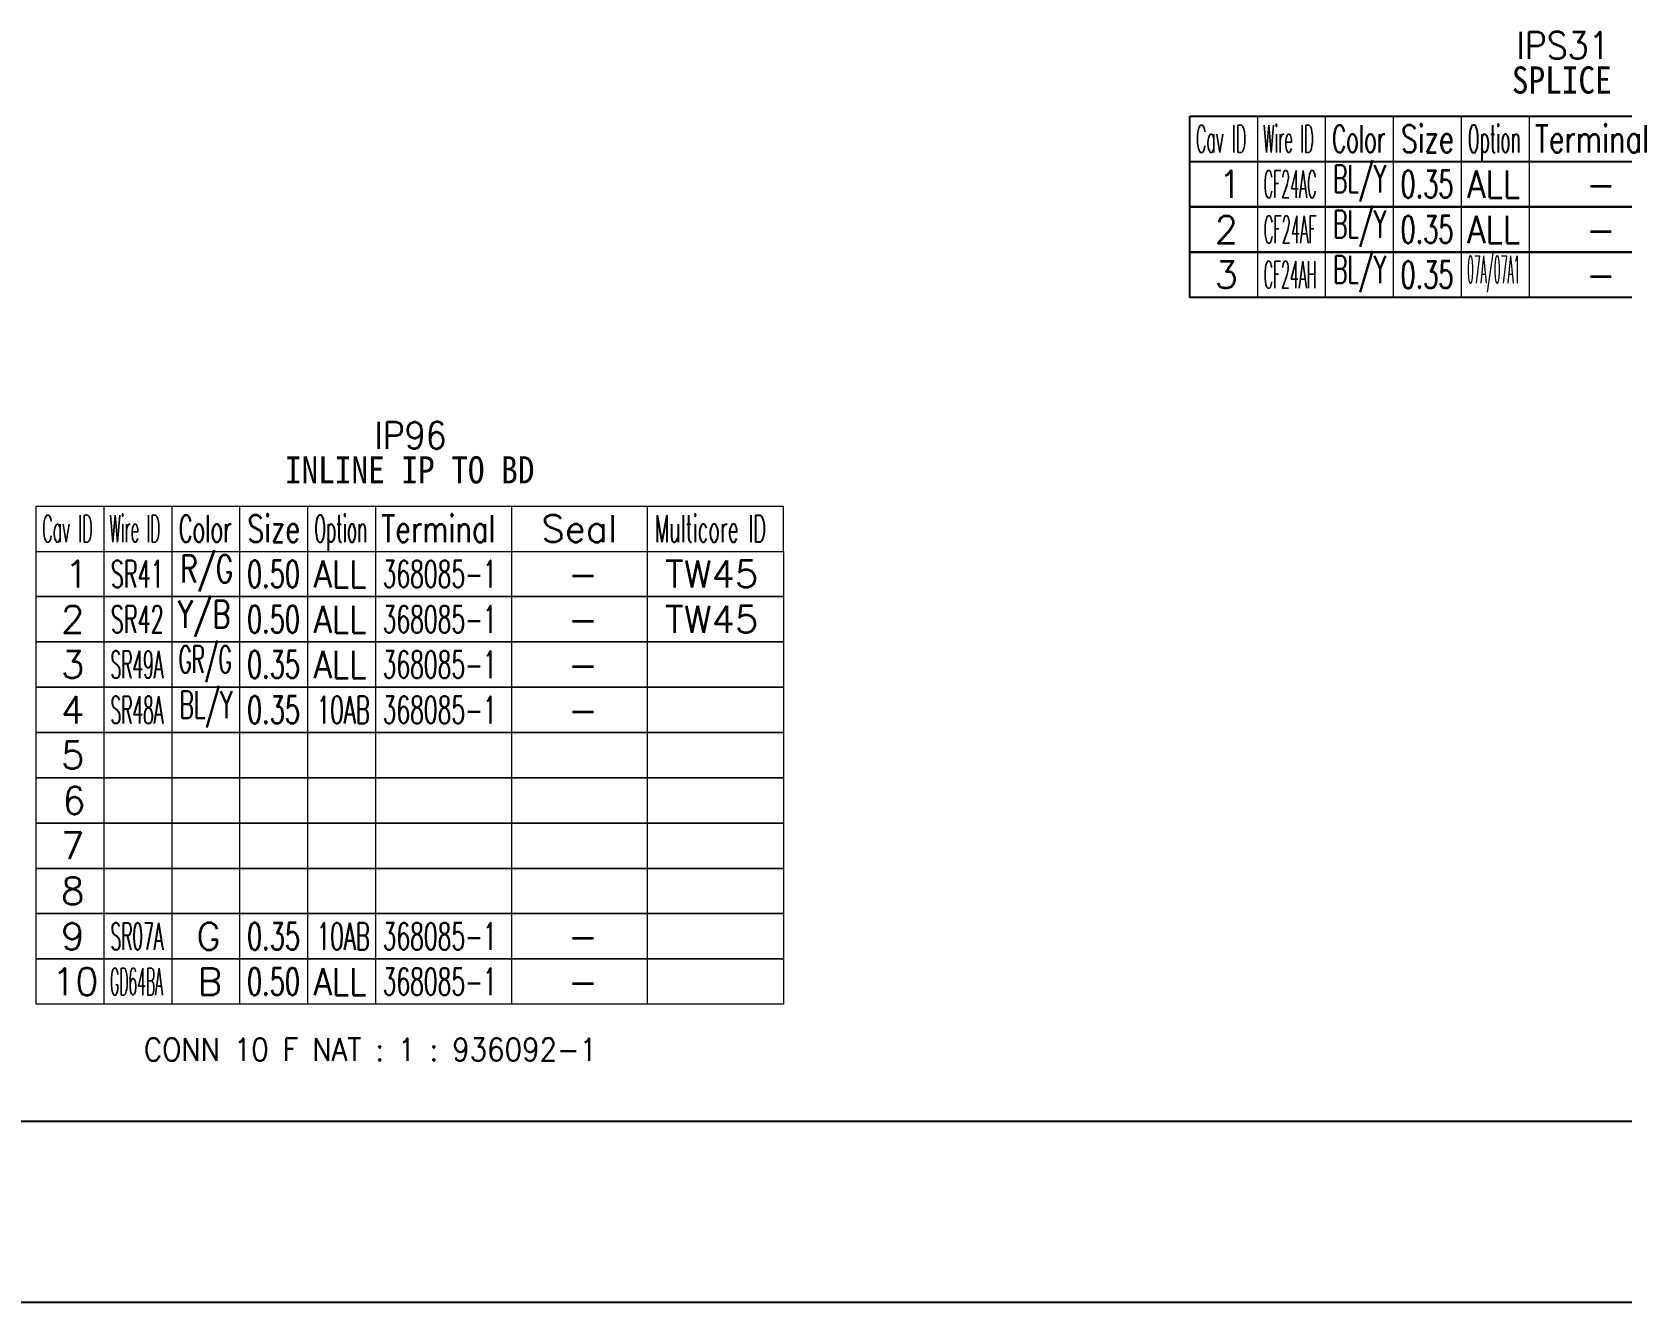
# Model space of a CAD drawing. Header units: inches. Extents: x 47316 to 59086, y 3141 to 11743.
# Drawn here: x 52563.9 to 52739.4, y 8232.5 to 8372.7 of the extents above; entities that cross this region are included whole.
import ezdxf

# ---------------------------------------------------------------- set-up
doc = ezdxf.new("R2010")
doc.units = ezdxf.units.IN
doc.header["$MEASUREMENT"] = 0
doc.styles.get("Standard").update_dxf_attribs({"font": ''})
doc.styles.get('Standard').set_extended_font_data('SimSun')

msp = doc.modelspace()

# ---------------------------------------------------------------- linework, layer by layer
at = {"color": 0, "linetype": 'Continuous', "lineweight": -2}
for p, q in [((52691.79, 8363.39), (52774.29, 8363.39)), ((52691.79, 8358.39), (52691.79, 8363.39)), ((52691.79, 8358.39), (52774.29, 8358.39))]:
    msp.add_line(p, q, dxfattribs=at)
at = {"color": 7, "linetype": 'Continuous', "lineweight": 15}
for p, q in [((52699.29, 8358.39), (52699.29, 8363.39)), ((52706.79, 8358.39), (52706.79, 8363.39)), ((52714.29, 8358.39), (52714.29, 8363.39)), ((52721.79, 8358.39), (52721.79, 8363.39)), ((52729.29, 8358.39), (52729.29, 8363.39)), ((52571.93, 8315.35), (52571.93, 8320.35)), ((52579.43, 8315.35), (52579.43, 8320.35)), ((52586.93, 8315.35), (52586.93, 8320.35)), ((52594.43, 8315.35), (52594.43, 8320.35)), ((52601.93, 8315.35), (52601.93, 8320.35)), ((52616.93, 8315.35), (52616.93, 8320.35)), ((52631.93, 8315.35), (52631.93, 8320.35)), ((52646.93, 8315.35), (52646.93, 8320.35))]:
    msp.add_line(p, q, dxfattribs=at)
at = {"color": 102, "linetype": 'Continuous', "lineweight": 15}
for p, q in [((52699.29, 8353.39), (52699.29, 8358.39)), ((52706.79, 8353.39), (52706.79, 8358.39)), ((52714.29, 8353.39), (52714.29, 8358.39)), ((52721.79, 8353.39), (52721.79, 8358.39)), ((52729.29, 8353.39), (52729.29, 8358.39)), ((52699.29, 8348.39), (52699.29, 8353.39)), ((52706.79, 8348.39), (52706.79, 8353.39)), ((52714.29, 8348.39), (52714.29, 8353.39)), ((52721.79, 8348.39), (52721.79, 8353.39)), ((52729.29, 8348.39), (52729.29, 8353.39)), ((52699.29, 8343.39), (52699.29, 8348.39)), ((52706.79, 8343.39), (52706.79, 8348.39)), ((52714.29, 8343.39), (52714.29, 8348.39)), ((52721.79, 8343.39), (52721.79, 8348.39)), ((52729.29, 8343.39), (52729.29, 8348.39)), ((52571.93, 8310.35), (52571.93, 8315.35)), ((52579.43, 8310.35), (52579.43, 8315.35)), ((52586.93, 8310.35), (52586.93, 8315.35)), ((52594.43, 8310.35), (52594.43, 8315.35)), ((52601.93, 8310.35), (52601.93, 8315.35)), ((52616.93, 8310.35), (52616.93, 8315.35)), ((52631.93, 8310.35), (52631.93, 8315.35)), ((52571.93, 8305.35), (52571.93, 8310.35)), ((52579.43, 8305.35), (52579.43, 8310.35)), ((52586.93, 8305.35), (52586.93, 8310.35)), ((52594.43, 8305.35), (52594.43, 8310.35)), ((52601.93, 8305.35), (52601.93, 8310.35)), ((52616.93, 8305.35), (52616.93, 8310.35)), ((52631.93, 8305.35), (52631.93, 8310.35)), ((52571.93, 8300.35), (52571.93, 8305.35)), ((52579.43, 8300.35), (52579.43, 8305.35)), ((52586.93, 8300.35), (52586.93, 8305.35)), ((52594.43, 8300.35), (52594.43, 8305.35)), ((52601.93, 8300.35), (52601.93, 8305.35)), ((52616.93, 8300.35), (52616.93, 8305.35)), ((52631.93, 8300.35), (52631.93, 8305.35)), ((52571.93, 8295.35), (52571.93, 8300.35)), ((52579.43, 8295.35), (52579.43, 8300.35)), ((52586.93, 8295.35), (52586.93, 8300.35)), ((52594.43, 8295.35), (52594.43, 8300.35)), ((52601.93, 8295.35), (52601.93, 8300.35)), ((52616.93, 8295.35), (52616.93, 8300.35)), ((52631.93, 8295.35), (52631.93, 8300.35)), ((52571.93, 8290.35), (52571.93, 8295.35)), ((52579.43, 8290.35), (52579.43, 8295.35)), ((52586.93, 8290.35), (52586.93, 8295.35)), ((52594.43, 8290.35), (52594.43, 8295.35)), ((52601.93, 8290.35), (52601.93, 8295.35)), ((52616.93, 8290.35), (52616.93, 8295.35)), ((52631.93, 8290.35), (52631.93, 8295.35)), ((52571.93, 8285.35), (52571.93, 8290.35)), ((52579.43, 8285.35), (52579.43, 8290.35)), ((52586.93, 8285.35), (52586.93, 8290.35)), ((52594.43, 8285.35), (52594.43, 8290.35)), ((52601.93, 8285.35), (52601.93, 8290.35)), ((52616.93, 8285.35), (52616.93, 8290.35)), ((52631.93, 8285.35), (52631.93, 8290.35)), ((52571.93, 8280.35), (52571.93, 8285.35)), ((52579.43, 8280.35), (52579.43, 8285.35)), ((52586.93, 8280.35), (52586.93, 8285.35)), ((52594.43, 8280.35), (52594.43, 8285.35)), ((52601.93, 8280.35), (52601.93, 8285.35)), ((52616.93, 8280.35), (52616.93, 8285.35)), ((52631.93, 8280.35), (52631.93, 8285.35)), ((52571.93, 8275.35), (52571.93, 8280.35)), ((52579.43, 8275.35), (52579.43, 8280.35)), ((52586.93, 8275.35), (52586.93, 8280.35)), ((52594.43, 8275.35), (52594.43, 8280.35)), ((52601.93, 8275.35), (52601.93, 8280.35)), ((52616.93, 8275.35), (52616.93, 8280.35)), ((52631.93, 8275.35), (52631.93, 8280.35)), ((52571.93, 8270.35), (52571.93, 8275.35)), ((52579.43, 8270.35), (52579.43, 8275.35)), ((52586.93, 8270.35), (52586.93, 8275.35)), ((52594.43, 8270.35), (52594.43, 8275.35)), ((52601.93, 8270.35), (52601.93, 8275.35)), ((52616.93, 8270.35), (52616.93, 8275.35)), ((52631.93, 8270.35), (52631.93, 8275.35)), ((52571.93, 8265.35), (52571.93, 8270.35)), ((52579.43, 8265.35), (52579.43, 8270.35)), ((52586.93, 8265.35), (52586.93, 8270.35)), ((52594.43, 8265.35), (52594.43, 8270.35)), ((52601.93, 8265.35), (52601.93, 8270.35)), ((52616.93, 8265.35), (52616.93, 8270.35)), ((52631.93, 8265.35), (52631.93, 8270.35))]:
    msp.add_line(p, q, dxfattribs=at)
at = {"color": 0, "linetype": 'Continuous', "lineweight": 15}
for p, q in [((52564.43, 8320.35), (52646.93, 8320.35)), ((52564.43, 8315.35), (52564.43, 8320.35)), ((52564.43, 8315.35), (52646.93, 8315.35))]:
    msp.add_line(p, q, dxfattribs=at)
at = {"color": 0, "lineweight": -2}
for p, q in [((50267.93, 8252.45), (56171.93, 8252.45)), ((50247.93, 8232.45), (56191.93, 8232.45))]:
    msp.add_line(p, q, dxfattribs=at)
at = {"color": 0, "linetype": 'Continuous', "lineweight": -2}
for points in [[(52691.79, 8353.39), (52691.79, 8358.39), (52774.29, 8358.39), (52774.29, 8353.39)], [(52691.79, 8348.39), (52691.79, 8353.39), (52774.29, 8353.39), (52774.29, 8348.39)], [(52691.79, 8343.39), (52691.79, 8348.39), (52774.29, 8348.39), (52774.29, 8343.39)]]:
    msp.add_lwpolyline(points, close=True, dxfattribs=at)
at = {"color": 0, "linetype": 'Continuous', "lineweight": 15}
for points in [[(52564.43, 8310.35), (52564.43, 8315.35), (52646.93, 8315.35), (52646.93, 8310.35)], [(52564.43, 8305.35), (52564.43, 8310.35), (52646.93, 8310.35), (52646.93, 8305.35)], [(52564.43, 8300.35), (52564.43, 8305.35), (52646.93, 8305.35), (52646.93, 8300.35)], [(52564.43, 8295.35), (52564.43, 8300.35), (52646.93, 8300.35), (52646.93, 8295.35)], [(52564.43, 8290.35), (52564.43, 8295.35), (52646.93, 8295.35), (52646.93, 8290.35)], [(52564.43, 8285.35), (52564.43, 8290.35), (52646.93, 8290.35), (52646.93, 8285.35)], [(52564.43, 8280.35), (52564.43, 8285.35), (52646.93, 8285.35), (52646.93, 8280.35)], [(52564.43, 8275.35), (52564.43, 8280.35), (52646.93, 8280.35), (52646.93, 8275.35)], [(52564.43, 8270.35), (52564.43, 8275.35), (52646.93, 8275.35), (52646.93, 8270.35)], [(52564.43, 8265.35), (52564.43, 8270.35), (52646.93, 8270.35), (52646.93, 8265.35)]]:
    msp.add_lwpolyline(points, close=True, dxfattribs=at)

# ---------------------------------------------------------------- texts
at = {"color": 6, "linetype": 'Continuous', "lineweight": 20, "char_height": 3, "attachment_point": 1}
for s, insert, width in [('\\Fromans.shx;\\W0.9000000000;\\T1.0000000000;\\o\\lIPS31', (52727.83, 8372.71), 11.4429), ('\\f黑体|b0|i0|c1|p0;\\W0.9000000000;\\T1.0000000000;\\o\\lSPLICE', (52727.35, 8368.89), 11.6494), ('\\Fromans.shx;\\W0.9000000000;\\T1.0000000000;\\o\\lIP96', (52601.76, 8329.66), 8.8714), ('\\f黑体|b0|i0|c1|p0;\\W0.9000000000;\\T1.0000000000;\\o\\lINLINE IP TO BD', (52591.89, 8325.85), 29.1236)]:
    msp.add_mtext(s, dxfattribs=dict(at, insert=insert, width=width))
at = {"color": 7, "linetype": 'Continuous', "lineweight": 15, "char_height": 3, "attachment_point": 1}
for s, insert, width in [('\\Fromans.shx;\\W0.4292452830;\\T1.0000000000;\\o\\lCav ID', (52692.47, 8362.39), 6.5), ('\\Fromans.shx;\\W0.4026548673;\\T1.0000000000;\\o\\lWire ID', (52699.9, 8362.39), 6.5), ('\\Fromans.shx;\\W0.5687500000;\\T1.0000000000;\\o\\lColor', (52707.53, 8362.39), 6.5), ('\\Fromans.shx;\\W0.7222222222;\\T1.0000000000;\\o\\lSize', (52715.1, 8362.39), 6.5), ('\\Fromans.shx;\\W0.4595959596;\\T1.0000000000;\\o\\lOption', (52722.48, 8362.39), 6.5), ('\\Fromans.shx;\\W0.7480916031;\\T1.0000000000;\\o\\lTerminal', (52729.89, 8362.39), 14), ('\\Fromans.shx;\\W1.0000000000;\\T1.0000000000;\\o\\l1', (52694.96, 8357.39), 2.8571), ('\\Fromans.shx;\\W1.0000000000;\\T1.0000000000;\\o\\l2', (52694.54, 8352.39), 2.8571), ('\\Fromans.shx;\\W1.0000000000;\\T1.0000000000;\\o\\l3', (52694.54, 8347.39), 2.8571), ('\\Fromans.shx;\\W0.4292452830;\\T1.0000000000;\\o\\lCav ID', (52565.11, 8319.35), 6.5), ('\\Fromans.shx;\\W0.4026548673;\\T1.0000000000;\\o\\lWire ID', (52572.54, 8319.35), 6.5), ('\\Fromans.shx;\\W0.5687500000;\\T1.0000000000;\\o\\lColor', (52580.17, 8319.35), 6.5), ('\\Fromans.shx;\\W0.7222222222;\\T1.0000000000;\\o\\lSize', (52587.74, 8319.35), 6.5), ('\\Fromans.shx;\\W0.4595959596;\\T1.0000000000;\\o\\lOption', (52595.13, 8319.35), 6.5), ('\\Fromans.shx;\\W0.7480916031;\\T1.0000000000;\\o\\lTerminal', (52602.53, 8319.35), 14), ('\\Fromans.shx;\\W1.0000000000;\\T1.0000000000;\\o\\lSeal', (52620.21, 8319.35), 9.2857), ('\\Fromans.shx;\\W0.5185185185;\\T1.0000000000;\\o\\lMulticore ID', (52632.72, 8319.35), 14), ('\\Fromans.shx;\\W1.0000000000;\\T1.0000000000;\\o\\l1', (52567.61, 8314.35), 2.8571), ('\\Fromans.shx;\\W1.0000000000;\\T1.0000000000;\\o\\l2', (52567.18, 8309.35), 2.8571), ('\\Fromans.shx;\\W1.0000000000;\\T1.0000000000;\\o\\l3', (52567.18, 8304.35), 2.8571), ('\\Fromans.shx;\\W1.0000000000;\\T1.0000000000;\\o\\l4', (52567.18, 8299.35), 2.8571), ('\\Fromans.shx;\\W1.0000000000;\\T1.0000000000;\\o\\l5', (52567.18, 8294.35), 2.8571), ('\\Fromans.shx;\\W1.0000000000;\\T1.0000000000;\\o\\l6', (52567.32, 8289.35), 2.8571), ('\\Fromans.shx;\\W1.0000000000;\\T1.0000000000;\\o\\l7', (52567.18, 8284.35), 2.8571), ('\\Fromans.shx;\\W1.0000000000;\\T1.0000000000;\\o\\l8', (52567.18, 8279.35), 2.8571), ('\\Fromans.shx;\\W1.0000000000;\\T1.0000000000;\\o\\l9', (52567.18, 8274.35), 2.8571), ('\\Fromans.shx;\\W1.0000000000;\\T1.0000000000;\\o\\l10', (52566.18, 8269.35), 5.7143)]:
    msp.add_mtext(s, dxfattribs=dict(at, insert=insert, width=width))
at = {"color": 140, "linetype": 'Continuous', "lineweight": 15, "char_height": 3, "attachment_point": 1}
for s, insert, width in [('\\Fromans.shx;\\W0.5833333333;\\T1.0000000000;\\o\\lBL/Y', (52707.62, 8357.97), 6.5), ('\\Fromans.shx;\\W0.8750000000;\\T1.0000000000;\\o\\lALL', (52722.41, 8357.39), 6.5), ('\\Fromans.shx;\\W0.5833333333;\\T1.0000000000;\\o\\lBL/Y', (52707.62, 8352.97), 6.5), ('\\Fromans.shx;\\W0.8750000000;\\T1.0000000000;\\o\\lALL', (52722.41, 8352.39), 6.5), ('\\Fromans.shx;\\W0.5833333333;\\T1.0000000000;\\o\\lBL/Y', (52707.62, 8347.97), 6.5), ('\\Fromans.shx;\\W0.2879746835;\\T1.0000000000;\\o\\l07A/07A1', (52722.41, 8347.97), 6.5), ('\\Fromans.shx;\\W0.7109375000;\\T1.0000000000;\\o\\lR/G', (52580.33, 8314.92), 6.5), ('\\Fromans.shx;\\W0.8750000000;\\T1.0000000000;\\o\\lALL', (52595.05, 8314.35), 6.5), ('\\Fromans.shx;\\W1.0000000000;\\T1.0000000000;\\o\\l-', (52623.14, 8314.35), 3.7143), ('\\Fromans.shx;\\W0.7459016393;\\T1.0000000000;\\o\\lY/B', (52580.03, 8309.92), 6.5), ('\\Fromans.shx;\\W0.8750000000;\\T1.0000000000;\\o\\lALL', (52595.05, 8309.35), 6.5), ('\\Fromans.shx;\\W1.0000000000;\\T1.0000000000;\\o\\l-', (52623.14, 8309.35), 3.7143), ('\\Fromans.shx;\\W0.5352941176;\\T1.0000000000;\\o\\lGR/G', (52580.16, 8304.92), 6.5), ('\\Fromans.shx;\\W0.8750000000;\\T1.0000000000;\\o\\lALL', (52595.05, 8304.35), 6.5), ('\\Fromans.shx;\\W1.0000000000;\\T1.0000000000;\\o\\l-', (52623.14, 8304.35), 3.7143), ('\\Fromans.shx;\\W0.5833333333;\\T1.0000000000;\\o\\lBL/Y', (52580.26, 8299.92), 6.5), ('\\Fromans.shx;\\W0.5759493671;\\T1.0000000000;\\o\\l10AB', (52595.42, 8299.35), 6.5), ('\\Fromans.shx;\\W1.0000000000;\\T1.0000000000;\\o\\l-', (52623.14, 8299.35), 3.7143), ('\\Fromans.shx;\\W1.0000000000;\\T1.0000000000;\\o\\lG', (52582.11, 8274.35), 3), ('\\Fromans.shx;\\W0.5759493671;\\T1.0000000000;\\o\\l10AB', (52595.42, 8274.35), 6.5), ('\\Fromans.shx;\\W1.0000000000;\\T1.0000000000;\\o\\l-', (52623.14, 8274.35), 3.7143), ('\\Fromans.shx;\\W1.0000000000;\\T1.0000000000;\\o\\lB', (52582.25, 8269.35), 3), ('\\Fromans.shx;\\W0.8750000000;\\T1.0000000000;\\o\\lALL', (52595.05, 8269.35), 6.5), ('\\Fromans.shx;\\W1.0000000000;\\T1.0000000000;\\o\\l-', (52623.14, 8269.35), 3.7143)]:
    msp.add_mtext(s, dxfattribs=dict(at, insert=insert, width=width))
at = {"color": 21, "linetype": 'Continuous', "lineweight": 15, "char_height": 3, "attachment_point": 1}
for s, insert, width in [('\\Fromans.shx;\\W0.3855932203;\\T1.0000000000;\\o\\lCF24AC', (52699.95, 8357.39), 6.5), ('\\Fromans.shx;\\W0.6500000000;\\T1.0000000000;\\o\\l0.35', (52715.06, 8357.39), 6.5), ('\\Fromans.shx;\\W1.0000000000;\\T1.0000000000;\\o\\l-', (52735.5, 8357.39), 3.7143), ('\\Fromans.shx;\\W0.3956521739;\\T1.0000000000;\\o\\lCF24AF', (52699.96, 8352.39), 6.5), ('\\Fromans.shx;\\W0.6500000000;\\T1.0000000000;\\o\\l0.35', (52715.06, 8352.39), 6.5), ('\\Fromans.shx;\\W1.0000000000;\\T1.0000000000;\\o\\l-', (52735.5, 8352.39), 3.7143), ('\\Fromans.shx;\\W0.3823529412;\\T1.0000000000;\\o\\lCF24AH', (52699.95, 8347.39), 6.5), ('\\Fromans.shx;\\W0.6500000000;\\T1.0000000000;\\o\\l0.35', (52715.06, 8347.39), 6.5), ('\\Fromans.shx;\\W1.0000000000;\\T1.0000000000;\\o\\l-', (52735.5, 8347.39), 3.7143), ('\\Fromans.shx;\\W0.5617283951;\\T1.0000000000;\\o\\lSR41', (52572.67, 8314.35), 6.5), ('\\Fromans.shx;\\W0.6500000000;\\T1.0000000000;\\o\\l0.50', (52587.71, 8314.35), 6.5), ('\\Fromans.shx;\\W0.5903614458;\\T1.0000000000;\\o\\l368085-1', (52602.68, 8314.35), 14), ('\\Fromans.shx;\\W1.0000000000;\\T1.0000000000;\\o\\lTW45', (52633.86, 8314.35), 11.4286), ('\\Fromans.shx;\\W0.5617283951;\\T1.0000000000;\\o\\lSR42', (52572.67, 8309.35), 6.5), ('\\Fromans.shx;\\W0.6500000000;\\T1.0000000000;\\o\\l0.50', (52587.71, 8309.35), 6.5), ('\\Fromans.shx;\\W0.5903614458;\\T1.0000000000;\\o\\l368085-1', (52602.68, 8309.35), 14), ('\\Fromans.shx;\\W1.0000000000;\\T1.0000000000;\\o\\lTW45', (52633.86, 8309.35), 11.4286), ('\\Fromans.shx;\\W0.4595959596;\\T1.0000000000;\\o\\lSR49A', (52572.63, 8304.35), 6.5), ('\\Fromans.shx;\\W0.6500000000;\\T1.0000000000;\\o\\l0.35', (52587.71, 8304.35), 6.5), ('\\Fromans.shx;\\W0.5903614458;\\T1.0000000000;\\o\\l368085-1', (52602.68, 8304.35), 14), ('\\Fromans.shx;\\W0.4595959596;\\T1.0000000000;\\o\\lSR48A', (52572.63, 8299.35), 6.5), ('\\Fromans.shx;\\W0.6500000000;\\T1.0000000000;\\o\\l0.35', (52587.71, 8299.35), 6.5), ('\\Fromans.shx;\\W0.5903614458;\\T1.0000000000;\\o\\l368085-1', (52602.68, 8299.35), 14), ('\\Fromans.shx;\\W0.4595959596;\\T1.0000000000;\\o\\lSR07A', (52572.63, 8274.35), 6.5), ('\\Fromans.shx;\\W0.6500000000;\\T1.0000000000;\\o\\l0.35', (52587.71, 8274.35), 6.5), ('\\Fromans.shx;\\W0.5903614458;\\T1.0000000000;\\o\\l368085-1', (52602.68, 8274.35), 14), ('\\Fromans.shx;\\W0.3760330579;\\T1.0000000000;\\o\\lGD64BA', (52572.59, 8269.35), 6.5), ('\\Fromans.shx;\\W0.6500000000;\\T1.0000000000;\\o\\l0.50', (52587.71, 8269.35), 6.5), ('\\Fromans.shx;\\W0.5903614458;\\T1.0000000000;\\o\\l368085-1', (52602.68, 8269.35), 14)]:
    msp.add_mtext(s, dxfattribs=dict(at, insert=insert, width=width))
at = {"color": 42, "linetype": 'Continuous', "lineweight": 15, "insert": (52576.32, 8261.6), "char_height": 2.5, "width": 59.3571, "attachment_point": 1}
msp.add_mtext('\\Fromans.shx;\\W0.9000000000;\\T1.0000000000;\\o\\lCONN 10 F NAT : 1 : 936092-1', dxfattribs=at)

doc.saveas('drawing.dxf')
